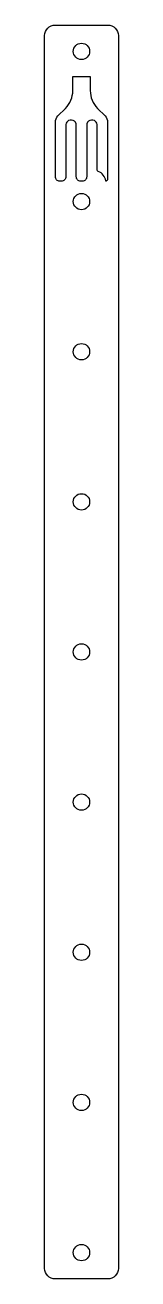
# Model space of a CAD drawing. Header units: millimetres. Extents: x 38 to 52, y -165 to 73.
import ezdxf

# ---------------------------------------------------------------- set-up
doc = ezdxf.new("R2010")
doc.units = ezdxf.units.MM
doc.layers.get('0').update_dxf_attribs({"linetype": 'CONTINUOUS'})

msp = doc.modelspace()

# ---------------------------------------------------------------- linework, layer by layer
for points in [[(37.95, 70.81, -0.414214), (39.95, 72.81), (49.95, 72.81, -0.414214), (51.95, 70.81), (51.95, -163.19, -0.414214), (49.95, -165.19), (39.95, -165.19, -0.414214), (37.95, -163.19)], [(45.94, 44.01, -0.414214), (45.12, 43.18), (44.79, 43.18, -0.414214), (43.96, 44.01), (43.96, 53.8, 0.668178), (42.27, 54.5), (42.17, 54.4, 0.198912), (41.98, 53.94), (41.98, 44.01, -0.414214), (41.15, 43.18), (40.82, 43.18, -0.414214), (39.99, 44.01), (39.99, 54.4, -0.198912), (40.48, 55.57), (41.89, 56.99, 0.198912), (43.3, 60.38), (43.3, 63.03), (46.61, 63.03), (46.61, 60.38, 0.198912), (48.01, 56.99), (49.43, 55.57, -0.198912), (49.91, 54.4), (49.91, 43.51, -0.352623), (49.65, 43.19, -0.431198), (49.57, 43.25, 0.265571), (48.14, 45.03, -0.308085), (47.93, 45.34), (47.93, 53.94, 0.198912), (47.73, 54.4), (47.64, 54.5, 0.668179), (45.94, 53.8)]]:
    msp.add_lwpolyline(points, format="xyb", close=True)
for centre in [(44.95, 67.81, 0), (44.95, 39.31, 0), (44.95, 10.81, 0), (44.95, -17.69, 0), (44.95, -46.19, 0), (44.95, -74.69, 0), (44.95, -103.19, 0), (44.95, -131.69, 0), (44.95, -160.19, 0)]:
    msp.add_circle(centre, 1.55)

doc.saveas('drawing.dxf')
